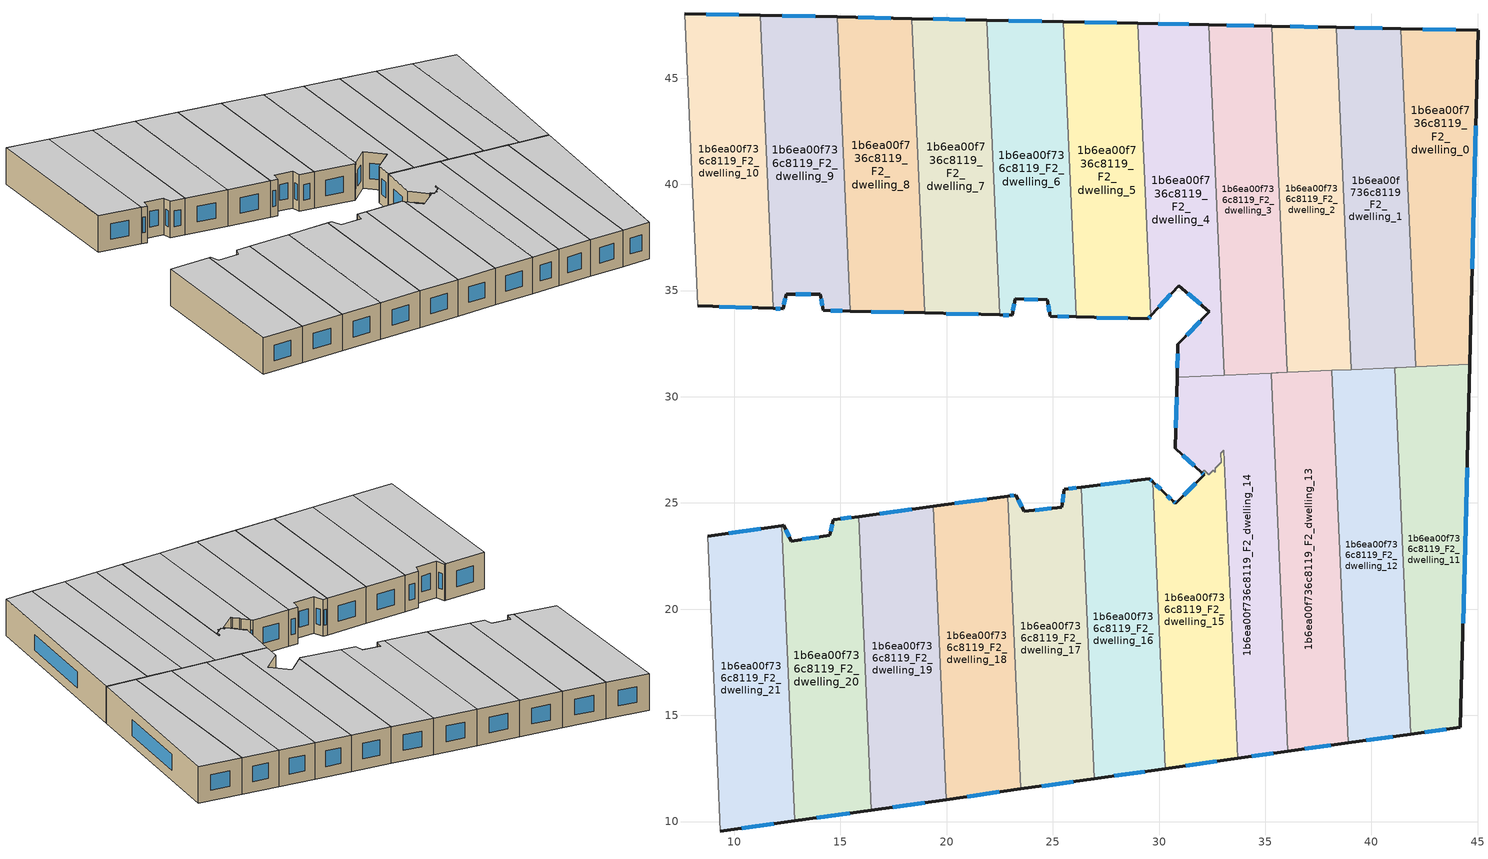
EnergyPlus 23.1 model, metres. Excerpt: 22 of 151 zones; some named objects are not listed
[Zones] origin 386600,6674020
1b6ea00f736c8119_F2_dwelling_0
 floor to 1b6ea00f736c8119_F1_dwelling_0 (EU_floor_Construction): 45.02,47.24 44.62,31.52 42.08,31.41 41.38,47.32 z6
 wall outside (EU_wall_Construction): 44.62,31.52 45.02,47.24 41.38,47.32 z6:9
 wall to 1b6ea00f736c8119_F2_dwelling_1 (EU_wall_Construction): 41.38,47.32 42.08,31.41 z6:9
 wall to 1b6ea00f736c8119_F2_dwelling_11 (EU_wall_Construction): 42.08,31.41 44.62,31.52 z6:9
 window (EU_Window_Construction): 43.98,47.27 42.42,47.3 / 44.73,36.02 44.9,42.75 z6.86:8.14
 ceiling to 1b6ea00f736c8119_F3_dwelling_0 (EU_floor_Construction): 44.62,31.52 45.02,47.24 41.38,47.32 42.08,31.41 z9
1b6ea00f736c8119_F2_dwelling_1
 floor to 1b6ea00f736c8119_F1_dwelling_1 (EU_floor_Construction): 41.38,47.32 42.08,31.41 39.04,31.28 38.33,47.38 z6
 wall outside (EU_wall_Construction): 41.38,47.32 38.33,47.38 z6:9
 wall to 1b6ea00f736c8119_F2_dwelling_2 (EU_wall_Construction): 38.33,47.38 39.04,31.28 z6:9
 wall to 1b6ea00f736c8119_F2_dwelling_12 (EU_wall_Construction): 39.04,31.28 41.09,31.37 z6:9
 wall to 1b6ea00f736c8119_F2_dwelling_11 (EU_wall_Construction): 41.09,31.37 41.19,31.37 42.08,31.41 z6:9
 window (EU_Window_Construction): 40.51,47.34 39.2,47.37 z6.86:8.14
 ceiling to 1b6ea00f736c8119_F3_dwelling_1 (EU_floor_Construction): 42.08,31.41 41.38,47.32 38.33,47.38 39.04,31.28 z9
1b6ea00f736c8119_F2_dwelling_10
 floor to 1b6ea00f736c8119_F1_dwelling_10 (EU_floor_Construction): 11.22,47.96 11.83,34.16 8.3,34.28 7.66,48.03 z6
 wall outside (EU_wall_Construction): 8.3,34.28 11.83,34.16 / 11.22,47.96 7.66,48.03 z6:9
 wall to 1b6ea00f736c8119_F2_dwelling_9 (EU_wall_Construction): 11.83,34.16 11.22,47.96 z6:9
 wall adiabatic (EU_wall_Construction): 7.66,48.03 8.3,34.28 z6:9
 window (EU_Window_Construction): 9.31,34.24 10.82,34.19 / 10.2,47.98 8.68,48.01 z6.86:8.14
 ceiling to 1b6ea00f736c8119_F3_dwelling_10 (EU_floor_Construction): 11.83,34.16 11.22,47.96 7.66,48.03 8.3,34.28 z9
1b6ea00f736c8119_F2_dwelling_11
 floor to 1b6ea00f736c8119_F1_dwelling_11 (EU_floor_Construction): 44.62,31.52 44.19,14.45 41.84,14.12 41.09,31.37 41.19,31.37 z6
 wall outside (EU_wall_Construction): 41.84,14.12 44.19,14.45 44.62,31.52 z6:9
 wall to 1b6ea00f736c8119_F2_dwelling_12 (EU_wall_Construction): 41.09,31.37 41.84,14.12 z6:9
 window (EU_Window_Construction): 44.31,19.33 44.5,26.65 / 42.52,14.21 43.52,14.36 z6.86:8.14
 ceiling to 1b6ea00f736c8119_F3_dwelling_11 (EU_floor_Construction): 44.19,14.45 44.62,31.52 41.19,31.37 41.09,31.37 41.84,14.12 z9
1b6ea00f736c8119_F2_dwelling_12
 floor to 1b6ea00f736c8119_F1_dwelling_12 (EU_floor_Construction): 41.09,31.37 41.84,14.12 38.9,13.71 38.13,31.24 z6
 wall outside (EU_wall_Construction): 38.9,13.71 41.84,14.12 z6:9
 wall to 1b6ea00f736c8119_F2_dwelling_13 (EU_wall_Construction): 38.13,31.24 38.9,13.71 z6:9
 wall to 1b6ea00f736c8119_F2_dwelling_2 (EU_wall_Construction): 39.04,31.28 38.13,31.24 z6:9
 window (EU_Window_Construction): 39.74,13.82 41,14 z6.86:8.14
 ceiling to 1b6ea00f736c8119_F3_dwelling_12 (EU_floor_Construction): 41.84,14.12 41.09,31.37 38.13,31.24 38.9,13.71 z9
1b6ea00f736c8119_F2_dwelling_13
 floor to 1b6ea00f736c8119_F1_dwelling_13 (EU_floor_Construction): 38.13,31.24 38.9,13.71 36.06,13.3 35.27,31.11 35.32,31.12 35.52,31.12 35.62,31.13 z6
 wall outside (EU_wall_Construction): 36.06,13.3 38.9,13.71 z6:9
 wall to 1b6ea00f736c8119_F2_dwelling_14 (EU_wall_Construction): 35.27,31.11 36.06,13.3 z6:9
 wall to 1b6ea00f736c8119_F2_dwelling_3 (EU_wall_Construction): 36.04,31.15 35.62,31.13 35.52,31.12 35.32,31.12 35.27,31.11 z6:9
 wall to 1b6ea00f736c8119_F2_dwelling_2 (EU_wall_Construction): 38.13,31.24 36.04,31.15 z6:9
 window (EU_Window_Construction): 36.87,13.42 38.09,13.59 z6.86:8.14
 ceiling to 1b6ea00f736c8119_F3_dwelling_13 (EU_floor_Construction): 38.9,13.71 38.13,31.24 35.62,31.13 35.52,31.12 35.32,31.12 35.27,31.11 36.06,13.3 z9
1b6ea00f736c8119_F2_dwelling_14
 floor to 1b6ea00f736c8119_F1_dwelling_14 (EU_floor_Construction): 35.27,31.11 36.06,13.3 33.7,12.97 33.06,27.47 32.91,27.33 32.93,26.92 32.65,26.63 32.65,26.44 32.55,26.54 32.34,26.33 32.12,26.53 32.01,26.42 30.76,27.58 30.85,30.92 z6
 wall outside (EU_wall_Construction): 30.85,30.92 30.76,27.58 32.01,26.42 / 33.7,12.97 36.06,13.3 z6:9
 wall to 1b6ea00f736c8119_F2_dwelling_15 (EU_wall_Construction): 32.01,26.42 32.12,26.53 32.34,26.33 32.55,26.54 32.65,26.44 32.65,26.63 32.93,26.92 32.91,27.33 33.06,27.47 33.7,12.97 z6:9
 wall to 1b6ea00f736c8119_F2_dwelling_4 (EU_wall_Construction): 33.07,31.02 30.85,30.92 z6:9
 wall to 1b6ea00f736c8119_F2_dwelling_3 (EU_wall_Construction): 35.27,31.11 33.07,31.02 z6:9
 window (EU_Window_Construction): 31.12,27.25 31.65,26.75 / 30.83,29.97 30.79,28.54 / 34.37,13.07 35.38,13.21 z6.86:8.14
 ceiling to 1b6ea00f736c8119_F3_dwelling_14 (EU_floor_Construction): 36.06,13.3 35.27,31.11 30.85,30.92 30.76,27.58 32.01,26.42 32.12,26.53 32.34,26.33 32.55,26.54 32.65,26.44 32.65,26.63 32.93,26.92 32.91,27.33 33.06,27.47 33.7,12.97 z9
1b6ea00f736c8119_F2_dwelling_15
 floor to 1b6ea00f736c8119_F1_dwelling_15 (EU_floor_Construction): 33.06,27.47 33.7,12.97 30.29,12.49 29.7,25.99 30.24,25.49 30.28,25.45 30.67,25.08 30.78,24.98 32.12,26.32 32.01,26.42 32.12,26.53 32.34,26.33 32.55,26.54 32.65,26.44 32.65,26.63 32.93,26.92 32.91,27.33 z6
 wall outside (EU_wall_Construction): 32.01,26.42 32.12,26.32 30.78,24.98 30.67,25.08 30.28,25.45 30.24,25.49 29.7,25.99 / 30.29,12.49 33.7,12.97 z6:9
 wall to 1b6ea00f736c8119_F2_dwelling_16 (EU_wall_Construction): 29.7,25.99 30.29,12.49 z6:9
 window (EU_Window_Construction): 30.56,25.19 30.39,25.34 / 30.75,25.01 30.71,25.05 / 31.74,25.94 31.17,25.36 / 32.04,26.39 32.09,26.35 / 31.27,12.63 32.72,12.84 / 30.08,25.63 29.85,25.85 z6.86:8.14
 ceiling to 1b6ea00f736c8119_F3_dwelling_15 (EU_floor_Construction): 33.7,12.97 33.06,27.47 32.91,27.33 32.93,26.92 32.65,26.63 32.65,26.44 32.55,26.54 32.34,26.33 32.12,26.53 32.01,26.42 32.12,26.32 30.78,24.98 30.67,25.08 30.28,25.45 30.24,25.49 29.7,25.99 30.29,12.49 z9
1b6ea00f736c8119_F2_dwelling_16
 floor to 1b6ea00f736c8119_F1_dwelling_16 (EU_floor_Construction): 29.7,25.99 30.29,12.49 26.94,12.02 26.34,25.74 29.54,26.15 z6
 wall outside (EU_wall_Construction): 29.7,25.99 29.54,26.15 26.34,25.74 / 26.94,12.02 30.29,12.49 z6:9
 wall to 1b6ea00f736c8119_F2_dwelling_17 (EU_wall_Construction): 26.34,25.74 26.94,12.02 z6:9
 window (EU_Window_Construction): 29.65,26.04 29.58,26.1 / 27.9,12.16 29.34,12.36 / 28.62,26.03 27.25,25.86 z6.86:8.14
 ceiling to 1b6ea00f736c8119_F3_dwelling_16 (EU_floor_Construction): 30.29,12.49 29.7,25.99 29.54,26.15 26.34,25.74 26.94,12.02 z9
1b6ea00f736c8119_F2_dwelling_17
 floor to 1b6ea00f736c8119_F1_dwelling_17 (EU_floor_Construction): 26.34,25.74 26.94,12.02 23.49,11.54 22.89,25.32 23.26,25.37 23.66,24.6 25.43,24.8 25.53,25.64 z6
 wall outside (EU_wall_Construction): 26.34,25.74 25.53,25.64 25.43,24.8 23.66,24.6 23.26,25.37 22.89,25.32 / 23.49,11.54 26.94,12.02 z6:9
 wall to 1b6ea00f736c8119_F2_dwelling_18 (EU_wall_Construction): 22.89,25.32 23.49,11.54 z6:9
 window (EU_Window_Construction): 26.1,25.71 25.76,25.67 / 24.48,11.67 25.95,11.88 / 23.15,25.35 22.99,25.33 / 23.54,24.82 23.37,25.15 / 24.92,24.75 24.16,24.66 / 25.5,25.4 25.46,25.04 z6.86:8.14
 ceiling to 1b6ea00f736c8119_F3_dwelling_17 (EU_floor_Construction): 26.94,12.02 26.34,25.74 25.53,25.64 25.43,24.8 23.66,24.6 23.26,25.37 22.89,25.32 23.49,11.54 z9
1b6ea00f736c8119_F2_dwelling_18
 floor to 1b6ea00f736c8119_F1_dwelling_18 (EU_floor_Construction): 22.89,25.32 23.49,11.54 19.97,11.04 19.37,24.84 z6
 wall outside (EU_wall_Construction): 22.89,25.32 19.37,24.84 / 19.97,11.04 23.49,11.54 z6:9
 wall to 1b6ea00f736c8119_F2_dwelling_19 (EU_wall_Construction): 19.37,24.84 19.97,11.04 z6:9
 window (EU_Window_Construction): 21.88,25.18 20.37,24.98 / 20.98,11.18 22.49,11.39 z6.86:8.14
 ceiling to 1b6ea00f736c8119_F3_dwelling_18 (EU_floor_Construction): 23.49,11.54 22.89,25.32 19.37,24.84 19.97,11.04 z9
1b6ea00f736c8119_F2_dwelling_19
 floor to 1b6ea00f736c8119_F1_dwelling_19 (EU_floor_Construction): 19.37,24.84 19.97,11.04 16.46,10.54 15.86,24.36 z6
 wall outside (EU_wall_Construction): 19.37,24.84 15.86,24.36 / 16.46,10.54 19.97,11.04 z6:9
 wall to 1b6ea00f736c8119_F2_dwelling_20 (EU_wall_Construction): 15.86,24.36 16.46,10.54 z6:9
 window (EU_Window_Construction): 18.36,24.7 16.86,24.5 / 17.47,10.69 18.97,10.9 z6.86:8.14
 ceiling to 1b6ea00f736c8119_F3_dwelling_19 (EU_floor_Construction): 19.97,11.04 19.37,24.84 15.86,24.36 16.46,10.54 z9
1b6ea00f736c8119_F2_dwelling_2
 floor to 1b6ea00f736c8119_F1_dwelling_2 (EU_floor_Construction): 38.33,47.38 39.04,31.28 36.04,31.15 35.32,47.45 z6
 wall outside (EU_wall_Construction): 38.33,47.38 35.32,47.45 z6:9
 wall to 1b6ea00f736c8119_F2_dwelling_3 (EU_wall_Construction): 35.32,47.45 36.04,31.15 z6:9
 window (EU_Window_Construction): 37.47,47.4 36.18,47.43 z6.86:8.14
 ceiling to 1b6ea00f736c8119_F3_dwelling_2 (EU_floor_Construction): 39.04,31.28 38.33,47.38 35.32,47.45 36.04,31.15 z9
1b6ea00f736c8119_F2_dwelling_20
 floor to 1b6ea00f736c8119_F1_dwelling_20 (EU_floor_Construction): 15.86,24.36 16.46,10.54 12.85,10.04 12.24,23.93 12.33,23.94 12.68,23.21 14.5,23.47 14.67,24.2 z6
 wall outside (EU_wall_Construction): 15.86,24.36 14.67,24.2 14.5,23.47 12.68,23.21 12.33,23.94 12.24,23.93 / 12.85,10.04 16.46,10.54 z6:9
 wall to 1b6ea00f736c8119_F2_dwelling_21 (EU_wall_Construction): 12.24,23.93 12.85,10.04 z6:9
 window (EU_Window_Construction): 14.62,23.99 14.55,23.68 / 15.52,24.32 15.01,24.25 / 13.88,10.18 15.43,10.4 / 12.58,23.42 12.43,23.73 / 13.98,23.39 13.2,23.28 z6.86:8.14
 ceiling to 1b6ea00f736c8119_F3_dwelling_20 (EU_floor_Construction): 16.46,10.54 15.86,24.36 14.67,24.2 14.5,23.47 12.68,23.21 12.33,23.94 12.24,23.93 12.85,10.04 z9
1b6ea00f736c8119_F2_dwelling_21
 floor to 1b6ea00f736c8119_F1_dwelling_21 (EU_floor_Construction): 12.24,23.93 12.85,10.04 9.35,9.54 8.75,23.43 z6
 wall outside (EU_wall_Construction): 9.35,9.54 12.85,10.04 / 12.24,23.93 8.75,23.43 z6:9
 wall adiabatic (EU_wall_Construction): 8.75,23.43 9.35,9.54 z6:9
 window (EU_Window_Construction): 10.35,9.68 11.85,9.9 / 11.24,23.79 9.75,23.58 z6.86:8.14
 ceiling to 1b6ea00f736c8119_F3_dwelling_21 (EU_floor_Construction): 12.85,10.04 12.24,23.93 8.75,23.43 9.35,9.54 z9
1b6ea00f736c8119_F2_dwelling_3
 floor to 1b6ea00f736c8119_F1_dwelling_3 (EU_floor_Construction): 35.32,47.45 36.04,31.15 33.07,31.01 32.34,47.51 z6
 wall outside (EU_wall_Construction): 35.32,47.45 32.34,47.51 z6:9
 wall to 1b6ea00f736c8119_F2_dwelling_4 (EU_wall_Construction): 32.34,47.51 33.07,31.01 z6:9
 window (EU_Window_Construction): 34.47,47.47 33.19,47.49 z6.86:8.14
 ceiling to 1b6ea00f736c8119_F3_dwelling_3 (EU_floor_Construction): 36.04,31.15 35.32,47.45 32.34,47.51 33.07,31.01 z9
1b6ea00f736c8119_F2_dwelling_4
 floor to 1b6ea00f736c8119_F1_dwelling_4 (EU_floor_Construction): 32.34,47.51 33.07,31.01 30.85,30.92 30.89,32.46 32.38,34 30.93,35.23 29.62,33.81 29.01,47.58 z6
 wall outside (EU_wall_Construction): 32.34,47.51 29.01,47.58 / 29.62,33.81 30.93,35.23 32.38,34 30.89,32.46 30.85,30.92 z6:9
 wall to 1b6ea00f736c8119_F2_dwelling_5 (EU_wall_Construction): 29.01,47.58 29.62,33.81 z6:9
 window (EU_Window_Construction): 31.39,47.53 29.96,47.56 / 30.88,32.02 30.86,31.36 / 31.95,33.56 31.32,32.9 / 31.34,34.88 31.96,34.35 / 29.99,34.21 30.55,34.82 z6.86:8.14
 ceiling to 1b6ea00f736c8119_F3_dwelling_4 (EU_floor_Construction): 33.07,31.01 32.34,47.51 29.01,47.58 29.62,33.81 30.93,35.23 32.38,34 30.89,32.46 30.85,30.92 z9
1b6ea00f736c8119_F2_dwelling_5
 floor to 1b6ea00f736c8119_F1_dwelling_5 (EU_floor_Construction): 29.01,47.58 29.62,33.81 29.48,33.66 26.11,33.76 25.5,47.66 z6
 wall outside (EU_wall_Construction): 29.01,47.58 25.5,47.66 / 26.11,33.76 29.48,33.66 29.62,33.81 z6:9
 wall to 1b6ea00f736c8119_F2_dwelling_6 (EU_wall_Construction): 25.5,47.66 26.11,33.76 z6:9
 window (EU_Window_Construction): 28.01,47.6 26.5,47.63 / 29.52,33.7 29.58,33.77 / 27.07,33.73 28.52,33.69 z6.86:8.14
 ceiling to 1b6ea00f736c8119_F3_dwelling_5 (EU_floor_Construction): 29.48,33.66 29.62,33.81 29.01,47.58 25.5,47.66 26.11,33.76 z9
1b6ea00f736c8119_F2_dwelling_6
 floor to 1b6ea00f736c8119_F1_dwelling_6 (EU_floor_Construction): 25.5,47.66 26.11,33.76 24.89,33.79 24.73,34.56 23.22,34.61 23.08,33.84 22.5,33.85 21.89,47.73 z6
 wall outside (EU_wall_Construction): 22.5,33.85 23.08,33.84 23.22,34.61 24.73,34.56 24.89,33.79 26.11,33.76 / 25.5,47.66 21.89,47.73 z6:9
 wall to 1b6ea00f736c8119_F2_dwelling_7 (EU_wall_Construction): 21.89,47.73 22.5,33.85 z6:9
 window (EU_Window_Construction): 23.12,34.06 23.18,34.39 / 22.67,33.85 22.92,33.84 / 24.47,47.68 22.92,47.71 / 25.23,33.78 25.76,33.77 / 24.78,34.34 24.84,34.01 / 23.65,34.59 24.3,34.57 z6.86:8.14
 ceiling to 1b6ea00f736c8119_F3_dwelling_6 (EU_floor_Construction): 26.11,33.76 25.5,47.66 21.89,47.73 22.5,33.85 23.08,33.84 23.22,34.61 24.73,34.56 24.89,33.79 z9
1b6ea00f736c8119_F2_dwelling_7
 floor to 1b6ea00f736c8119_F1_dwelling_7 (EU_floor_Construction): 21.89,47.73 22.5,33.85 18.98,33.94 18.37,47.81 z6
 wall outside (EU_wall_Construction): 18.98,33.94 22.5,33.85 / 21.89,47.73 18.37,47.81 z6:9
 wall to 1b6ea00f736c8119_F2_dwelling_8 (EU_wall_Construction): 18.37,47.81 18.98,33.94 z6:9
 window (EU_Window_Construction): 19.99,33.92 21.49,33.88 / 20.88,47.75 19.38,47.78 z6.86:8.14
 ceiling to 1b6ea00f736c8119_F3_dwelling_7 (EU_floor_Construction): 22.5,33.85 21.89,47.73 18.37,47.81 18.98,33.94 z9
1b6ea00f736c8119_F2_dwelling_8
 floor to 1b6ea00f736c8119_F1_dwelling_8 (EU_floor_Construction): 18.37,47.81 18.98,33.94 15.45,34.03 14.84,47.88 z6
 wall outside (EU_wall_Construction): 15.45,34.03 18.98,33.94 / 18.37,47.81 14.84,47.88 z6:9
 wall to 1b6ea00f736c8119_F2_dwelling_9 (EU_wall_Construction): 14.84,47.88 15.45,34.03 z6:9
 window (EU_Window_Construction): 16.46,34.01 17.97,33.97 / 17.36,47.83 15.85,47.86 z6.86:8.14
 ceiling to 1b6ea00f736c8119_F3_dwelling_8 (EU_floor_Construction): 18.98,33.94 18.37,47.81 14.84,47.88 15.45,34.03 z9
1b6ea00f736c8119_F2_dwelling_9
 floor to 1b6ea00f736c8119_F1_dwelling_9 (EU_floor_Construction): 14.84,47.88 15.45,34.03 14.2,34.07 14.05,34.82 12.44,34.82 12.3,34.14 11.83,34.16 11.22,47.96 z6
 wall outside (EU_wall_Construction): 11.83,34.16 12.3,34.14 12.44,34.82 14.05,34.82 14.2,34.07 15.45,34.03 / 14.84,47.88 11.22,47.96 z6:9
 window (EU_Window_Construction): 12.34,34.33 12.4,34.63 / 11.96,34.15 12.17,34.14 / 13.81,47.9 12.26,47.94 / 14.55,34.06 15.09,34.04 / 14.09,34.61 14.15,34.28 / 12.9,34.82 13.59,34.82 z6.86:8.14
 ceiling to 1b6ea00f736c8119_F3_dwelling_9 (EU_floor_Construction): 15.45,34.03 14.84,47.88 11.22,47.96 11.83,34.16 12.3,34.14 12.44,34.82 14.05,34.82 14.2,34.07 z9
[Building]
EU S2 Campaign: North Axis=0; Terrain=City; Solar Distribution=FullExterior
[Site:Location]
Helsinki-Vantaa.AP: Latitude=60.317; Longitude=24.963; Time Zone=2; Elevation=54.6
[SizingPeriod:WeatherFileDays]
AnnualSizingPeriod: Begin Month=1; Begin Day of Month=1; End Month=12; End Day of Month=31; Day of Week for Start Day=Monday; Use Weather File Daylight Saving Period=No; Use Weather File Rain and Snow Indicators=No
[MATERIAL]
EU_InternalMass_Material: Roughness=MediumRough; Thickness=0.1; Conductivity=1; Density=1800; Specific Heat=900; Thermal Absorptance=0.9; Solar Absorptance=0.7; Visible Absorptance=0.7
[MATERIAL:NOMASS] Roughness=MediumRough; Thermal Absorptance=0.9; Solar Absorptance=0.7; Visible Absorptance=0.7
Name | Thermal Resistance
EU_wall_NoMass | 1.10183
EU_floor_NoMass | 1.70606
[WINDOWMATERIAL:SIMPLEGLAZINGSYSTEM]
EU_Window_SimpleGlazing: UFactor=3.11035; Solar Heat Gain Coefficient=0.8; Visible Transmittance=0.8
[CONSTRUCTION]
EU_wall_Construction: EU_wall_NoMass
EU_floor_Construction: EU_floor_NoMass
EU_Window_Construction: EU_Window_SimpleGlazing
EU_InternalMass_Construction: EU_InternalMass_Material
[ZONE] Type=1; Multiplier=1; Ceiling Height=autocalculate; Floor Area=autocalculate; Part of Total Floor Area=Yes
Name | Volume
1b6ea00f736c8119_F2_dwelling_0; 1b6ea00f736c8119_F2_dwelling_7 | 146.395
1b6ea00f736c8119_F2_dwelling_1 | 146.356
1b6ea00f736c8119_F2_dwelling_10; 1b6ea00f736c8119_F2_dwelling_6 | 146.382
1b6ea00f736c8119_F2_dwelling_11 | 151.53
1b6ea00f736c8119_F2_dwelling_12 | 154.4
1b6ea00f736c8119_F2_dwelling_13 | 151.904
1b6ea00f736c8119_F2_dwelling_14 | 154.805
1b6ea00f736c8119_F2_dwelling_15 | 135.166
1b6ea00f736c8119_F2_dwelling_16 | 138.731
1b6ea00f736c8119_F2_dwelling_17 | 138.119
1b6ea00f736c8119_F2_dwelling_18 | 146.41
1b6ea00f736c8119_F2_dwelling_19 | 146.371
1b6ea00f736c8119_F2_dwelling_2 | 146.405
1b6ea00f736c8119_F2_dwelling_20; 1b6ea00f736c8119_F2_dwelling_8; 1b6ea00f736c8119_F2_dwelling_9 | 146.38
1b6ea00f736c8119_F2_dwelling_21 | 146.381
1b6ea00f736c8119_F2_dwelling_3 | 146.391
1b6ea00f736c8119_F2_dwelling_4 | 146.359
1b6ea00f736c8119_F2_dwelling_5 | 146.372
[INTERNALMASS] Construction=EU_InternalMass_Construction
Name | Zone or ZoneList | Surface Area
1b6ea00f736c8119_F2_dwelling_0_EU_InternalMass | 1b6ea00f736c8119_F2_dwelling_0 | 48.7983
1b6ea00f736c8119_F2_dwelling_1_EU_InternalMass | 1b6ea00f736c8119_F2_dwelling_1 | 48.785
1b6ea00f736c8119_F2_dwelling_2_EU_InternalMass | 1b6ea00f736c8119_F2_dwelling_2 | 48.8013
1b6ea00f736c8119_F2_dwelling_3_EU_InternalMass | 1b6ea00f736c8119_F2_dwelling_3 | 48.797
1b6ea00f736c8119_F2_dwelling_4_EU_InternalMass | 1b6ea00f736c8119_F2_dwelling_4 | 48.7865
1b6ea00f736c8119_F2_dwelling_5_EU_InternalMass | 1b6ea00f736c8119_F2_dwelling_5 | 48.7904
1b6ea00f736c8119_F2_dwelling_6_EU_InternalMass | 1b6ea00f736c8119_F2_dwelling_6 | 48.7943
1b6ea00f736c8119_F2_dwelling_7_EU_InternalMass | 1b6ea00f736c8119_F2_dwelling_7 | 48.7981
1b6ea00f736c8119_F2_dwelling_8_EU_InternalMass | 1b6ea00f736c8119_F2_dwelling_8 | 48.7938
1b6ea00f736c8119_F2_dwelling_9_EU_InternalMass | 1b6ea00f736c8119_F2_dwelling_9 | 48.7935
1b6ea00f736c8119_F2_dwelling_10_EU_InternalMass | 1b6ea00f736c8119_F2_dwelling_10 | 48.7938
1b6ea00f736c8119_F2_dwelling_11_EU_InternalMass | 1b6ea00f736c8119_F2_dwelling_11 | 50.5133
1b6ea00f736c8119_F2_dwelling_12_EU_InternalMass | 1b6ea00f736c8119_F2_dwelling_12 | 51.4582
1b6ea00f736c8119_F2_dwelling_13_EU_InternalMass | 1b6ea00f736c8119_F2_dwelling_13 | 50.6343
1b6ea00f736c8119_F2_dwelling_14_EU_InternalMass | 1b6ea00f736c8119_F2_dwelling_14 | 51.6058
1b6ea00f736c8119_F2_dwelling_15_EU_InternalMass | 1b6ea00f736c8119_F2_dwelling_15 | 45.0593
1b6ea00f736c8119_F2_dwelling_16_EU_InternalMass | 1b6ea00f736c8119_F2_dwelling_16 | 46.2432
1b6ea00f736c8119_F2_dwelling_17_EU_InternalMass | 1b6ea00f736c8119_F2_dwelling_17 | 46.0396
1b6ea00f736c8119_F2_dwelling_18_EU_InternalMass | 1b6ea00f736c8119_F2_dwelling_18 | 48.8031
1b6ea00f736c8119_F2_dwelling_19_EU_InternalMass | 1b6ea00f736c8119_F2_dwelling_19 | 48.7902
1b6ea00f736c8119_F2_dwelling_20_EU_InternalMass | 1b6ea00f736c8119_F2_dwelling_20 | 48.7934
1b6ea00f736c8119_F2_dwelling_21_EU_InternalMass | 1b6ea00f736c8119_F2_dwelling_21 | 48.7938
[OTHEREQUIPMENT] Fuel Type=Electricity; Design Level Calculation Method=Watts/Area; Power per Zone Floor Area=1; Fraction Latent=0; Fraction Radiant=0; Fraction Lost=0; Carbon Dioxide Generation Rate=0; EndUse Subcategory=EU_Step8_InternalGains
Name | Zone or ZoneList or Space or SpaceList | Schedule
EU_Step8_InternalGain_1b6ea00f736c8119_F2_dwelling_0_f000 | 1b6ea00f736c8119_F2_dwelling_0 | EU_Step8_GainSchedule_1b6ea00f736c8119_F2_dwelling_0_f000
EU_Step8_InternalGain_1b6ea00f736c8119_F2_dwelling_1_f000 | 1b6ea00f736c8119_F2_dwelling_1 | EU_Step8_GainSchedule_1b6ea00f736c8119_F2_dwelling_1_f000
EU_Step8_InternalGain_1b6ea00f736c8119_F2_dwelling_2_f000 | 1b6ea00f736c8119_F2_dwelling_2 | EU_Step8_GainSchedule_1b6ea00f736c8119_F2_dwelling_2_f000
EU_Step8_InternalGain_1b6ea00f736c8119_F2_dwelling_3_f000 | 1b6ea00f736c8119_F2_dwelling_3 | EU_Step8_GainSchedule_1b6ea00f736c8119_F2_dwelling_3_f000
EU_Step8_InternalGain_1b6ea00f736c8119_F2_dwelling_4_f000 | 1b6ea00f736c8119_F2_dwelling_4 | EU_Step8_GainSchedule_1b6ea00f736c8119_F2_dwelling_4_f000
EU_Step8_InternalGain_1b6ea00f736c8119_F2_dwelling_5_f000 | 1b6ea00f736c8119_F2_dwelling_5 | EU_Step8_GainSchedule_1b6ea00f736c8119_F2_dwelling_5_f000
EU_Step8_InternalGain_1b6ea00f736c8119_F2_dwelling_6_f000 | 1b6ea00f736c8119_F2_dwelling_6 | EU_Step8_GainSchedule_1b6ea00f736c8119_F2_dwelling_6_f000
EU_Step8_InternalGain_1b6ea00f736c8119_F2_dwelling_7_f000 | 1b6ea00f736c8119_F2_dwelling_7 | EU_Step8_GainSchedule_1b6ea00f736c8119_F2_dwelling_7_f000
EU_Step8_InternalGain_1b6ea00f736c8119_F2_dwelling_8_f000 | 1b6ea00f736c8119_F2_dwelling_8 | EU_Step8_GainSchedule_1b6ea00f736c8119_F2_dwelling_8_f000
EU_Step8_InternalGain_1b6ea00f736c8119_F2_dwelling_9_f000 | 1b6ea00f736c8119_F2_dwelling_9 | EU_Step8_GainSchedule_1b6ea00f736c8119_F2_dwelling_9_f000
EU_Step8_InternalGain_1b6ea00f736c8119_F2_dwelling_10_f000 | 1b6ea00f736c8119_F2_dwelling_10 | EU_Step8_GainSchedule_1b6ea00f736c8119_F2_dwelling_10_f000
EU_Step8_InternalGain_1b6ea00f736c8119_F2_dwelling_11_f000 | 1b6ea00f736c8119_F2_dwelling_11 | EU_Step8_GainSchedule_1b6ea00f736c8119_F2_dwelling_11_f000
EU_Step8_InternalGain_1b6ea00f736c8119_F2_dwelling_12_f000 | 1b6ea00f736c8119_F2_dwelling_12 | EU_Step8_GainSchedule_1b6ea00f736c8119_F2_dwelling_12_f000
EU_Step8_InternalGain_1b6ea00f736c8119_F2_dwelling_13_f000 | 1b6ea00f736c8119_F2_dwelling_13 | EU_Step8_GainSchedule_1b6ea00f736c8119_F2_dwelling_13_f000
EU_Step8_InternalGain_1b6ea00f736c8119_F2_dwelling_14_f000 | 1b6ea00f736c8119_F2_dwelling_14 | EU_Step8_GainSchedule_1b6ea00f736c8119_F2_dwelling_14_f000
EU_Step8_InternalGain_1b6ea00f736c8119_F2_dwelling_15_f000 | 1b6ea00f736c8119_F2_dwelling_15 | EU_Step8_GainSchedule_1b6ea00f736c8119_F2_dwelling_15_f000
EU_Step8_InternalGain_1b6ea00f736c8119_F2_dwelling_16_f000 | 1b6ea00f736c8119_F2_dwelling_16 | EU_Step8_GainSchedule_1b6ea00f736c8119_F2_dwelling_16_f000
EU_Step8_InternalGain_1b6ea00f736c8119_F2_dwelling_17_f000 | 1b6ea00f736c8119_F2_dwelling_17 | EU_Step8_GainSchedule_1b6ea00f736c8119_F2_dwelling_17_f000
EU_Step8_InternalGain_1b6ea00f736c8119_F2_dwelling_18_f000 | 1b6ea00f736c8119_F2_dwelling_18 | EU_Step8_GainSchedule_1b6ea00f736c8119_F2_dwelling_18_f000
EU_Step8_InternalGain_1b6ea00f736c8119_F2_dwelling_19_f000 | 1b6ea00f736c8119_F2_dwelling_19 | EU_Step8_GainSchedule_1b6ea00f736c8119_F2_dwelling_19_f000
EU_Step8_InternalGain_1b6ea00f736c8119_F2_dwelling_20_f000 | 1b6ea00f736c8119_F2_dwelling_20 | EU_Step8_GainSchedule_1b6ea00f736c8119_F2_dwelling_20_f000
EU_Step8_InternalGain_1b6ea00f736c8119_F2_dwelling_21_f000 | 1b6ea00f736c8119_F2_dwelling_21 | EU_Step8_GainSchedule_1b6ea00f736c8119_F2_dwelling_21_f000
[ZONEVENTILATION:DESIGNFLOWRATE] Schedule=EU_AlwaysOn; Design Flow Rate Calculation Method=AirChanges/Hour; Air Changes per Hour=0.756316; Ventilation Type=Natural; Fan Pressure Rise=0; Fan Total Efficiency=1; Constant Term Coefficient=1; Temperature Term Coefficient=0; Velocity Term Coefficient=0; Velocity Squared Term Coefficient=0; Minimum Indoor Temperature=-100; Maximum Indoor Temperature=100; Delta Temperature=-100; Minimum Outdoor Temperature=-100; Maximum Outdoor Temperature=100; Maximum Wind Speed=40
Name | Zone or ZoneList or Space or SpaceList
EU_ConstantAir_1b6ea00f736c8119_F2_dwelling_0 | 1b6ea00f736c8119_F2_dwelling_0
EU_ConstantAir_1b6ea00f736c8119_F2_dwelling_1 | 1b6ea00f736c8119_F2_dwelling_1
EU_ConstantAir_1b6ea00f736c8119_F2_dwelling_2 | 1b6ea00f736c8119_F2_dwelling_2
EU_ConstantAir_1b6ea00f736c8119_F2_dwelling_3 | 1b6ea00f736c8119_F2_dwelling_3
EU_ConstantAir_1b6ea00f736c8119_F2_dwelling_4 | 1b6ea00f736c8119_F2_dwelling_4
EU_ConstantAir_1b6ea00f736c8119_F2_dwelling_5 | 1b6ea00f736c8119_F2_dwelling_5
EU_ConstantAir_1b6ea00f736c8119_F2_dwelling_6 | 1b6ea00f736c8119_F2_dwelling_6
EU_ConstantAir_1b6ea00f736c8119_F2_dwelling_7 | 1b6ea00f736c8119_F2_dwelling_7
EU_ConstantAir_1b6ea00f736c8119_F2_dwelling_8 | 1b6ea00f736c8119_F2_dwelling_8
EU_ConstantAir_1b6ea00f736c8119_F2_dwelling_9 | 1b6ea00f736c8119_F2_dwelling_9
EU_ConstantAir_1b6ea00f736c8119_F2_dwelling_10 | 1b6ea00f736c8119_F2_dwelling_10
EU_ConstantAir_1b6ea00f736c8119_F2_dwelling_11 | 1b6ea00f736c8119_F2_dwelling_11
EU_ConstantAir_1b6ea00f736c8119_F2_dwelling_12 | 1b6ea00f736c8119_F2_dwelling_12
EU_ConstantAir_1b6ea00f736c8119_F2_dwelling_13 | 1b6ea00f736c8119_F2_dwelling_13
EU_ConstantAir_1b6ea00f736c8119_F2_dwelling_14 | 1b6ea00f736c8119_F2_dwelling_14
EU_ConstantAir_1b6ea00f736c8119_F2_dwelling_15 | 1b6ea00f736c8119_F2_dwelling_15
EU_ConstantAir_1b6ea00f736c8119_F2_dwelling_16 | 1b6ea00f736c8119_F2_dwelling_16
EU_ConstantAir_1b6ea00f736c8119_F2_dwelling_17 | 1b6ea00f736c8119_F2_dwelling_17
EU_ConstantAir_1b6ea00f736c8119_F2_dwelling_18 | 1b6ea00f736c8119_F2_dwelling_18
EU_ConstantAir_1b6ea00f736c8119_F2_dwelling_19 | 1b6ea00f736c8119_F2_dwelling_19
EU_ConstantAir_1b6ea00f736c8119_F2_dwelling_20 | 1b6ea00f736c8119_F2_dwelling_20
EU_ConstantAir_1b6ea00f736c8119_F2_dwelling_21 | 1b6ea00f736c8119_F2_dwelling_21
[HVACTEMPLATE:ZONE:IDEALLOADSAIRSYSTEM] System Availability Schedule=EU_AlwaysOn; Maximum Heating Supply Air Temperature=50; Minimum Cooling Supply Air Temperature=13; Maximum Heating Supply Air Humidity Ratio=0.0156; Minimum Cooling Supply Air Humidity Ratio=0.0077; Heating Limit=NoLimit; Cooling Limit=NoLimit; Heating Availability Schedule=EU_AlwaysOn; Cooling Availability Schedule=EU_CoolingOff; Dehumidification Control Type=ConstantSensibleHeatRatio; Cooling Sensible Heat Ratio=0.7; Dehumidification Setpoint=60; Humidification Control Type=None; Humidification Setpoint=30; Outdoor Air Method=None; Outdoor Air Flow Rate per Person=0.00944; Outdoor Air Flow Rate per Zone Floor Area=0; Outdoor Air Flow Rate per Zone=0; Demand Controlled Ventilation Type=None; Outdoor Air Economizer Type=NoEconomizer; Heat Recovery Type=None; Sensible Heat Recovery Effectiveness=0.7; Latent Heat Recovery Effectiveness=0.65
Name | Template Thermostat
1b6ea00f736c8119_F2_dwelling_0 | EU_HeatOnly_1b6ea00f736c8119_F2_dwelling_0
1b6ea00f736c8119_F2_dwelling_1 | EU_HeatOnly_1b6ea00f736c8119_F2_dwelling_1
1b6ea00f736c8119_F2_dwelling_2 | EU_HeatOnly_1b6ea00f736c8119_F2_dwelling_2
1b6ea00f736c8119_F2_dwelling_3 | EU_HeatOnly_1b6ea00f736c8119_F2_dwelling_3
1b6ea00f736c8119_F2_dwelling_4 | EU_HeatOnly_1b6ea00f736c8119_F2_dwelling_4
1b6ea00f736c8119_F2_dwelling_5 | EU_HeatOnly_1b6ea00f736c8119_F2_dwelling_5
1b6ea00f736c8119_F2_dwelling_6 | EU_HeatOnly_1b6ea00f736c8119_F2_dwelling_6
1b6ea00f736c8119_F2_dwelling_7 | EU_HeatOnly_1b6ea00f736c8119_F2_dwelling_7
1b6ea00f736c8119_F2_dwelling_8 | EU_HeatOnly_1b6ea00f736c8119_F2_dwelling_8
1b6ea00f736c8119_F2_dwelling_9 | EU_HeatOnly_1b6ea00f736c8119_F2_dwelling_9
1b6ea00f736c8119_F2_dwelling_10 | EU_HeatOnly_1b6ea00f736c8119_F2_dwelling_10
1b6ea00f736c8119_F2_dwelling_11 | EU_HeatOnly_1b6ea00f736c8119_F2_dwelling_11
1b6ea00f736c8119_F2_dwelling_12 | EU_HeatOnly_1b6ea00f736c8119_F2_dwelling_12
1b6ea00f736c8119_F2_dwelling_13 | EU_HeatOnly_1b6ea00f736c8119_F2_dwelling_13
1b6ea00f736c8119_F2_dwelling_14 | EU_HeatOnly_1b6ea00f736c8119_F2_dwelling_14
1b6ea00f736c8119_F2_dwelling_15 | EU_HeatOnly_1b6ea00f736c8119_F2_dwelling_15
1b6ea00f736c8119_F2_dwelling_16 | EU_HeatOnly_1b6ea00f736c8119_F2_dwelling_16
1b6ea00f736c8119_F2_dwelling_17 | EU_HeatOnly_1b6ea00f736c8119_F2_dwelling_17
1b6ea00f736c8119_F2_dwelling_18 | EU_HeatOnly_1b6ea00f736c8119_F2_dwelling_18
1b6ea00f736c8119_F2_dwelling_19 | EU_HeatOnly_1b6ea00f736c8119_F2_dwelling_19
1b6ea00f736c8119_F2_dwelling_20 | EU_HeatOnly_1b6ea00f736c8119_F2_dwelling_20
1b6ea00f736c8119_F2_dwelling_21 | EU_HeatOnly_1b6ea00f736c8119_F2_dwelling_21
[SIZING:ZONE] Zone Cooling Design Supply Air Temperature Input Method=SupplyAirTemperature; Zone Cooling Design Supply Air Temperature=13; Zone Heating Design Supply Air Temperature Input Method=SupplyAirTemperature; Zone Heating Design Supply Air Temperature=50; Zone Cooling Design Supply Air Humidity Ratio=0.008; Zone Heating Design Supply Air Humidity Ratio=0.008; Cooling Design Air Flow Method=DesignDay; Cooling Design Air Flow Rate=0; Cooling Minimum Air Flow per Zone Floor Area=0.000762; Cooling Minimum Air Flow=0; Cooling Minimum Air Flow Fraction=0.2; Heating Design Air Flow Method=DesignDay; Heating Design Air Flow Rate=0; Heating Maximum Air Flow per Zone Floor Area=0.002032; Heating Maximum Air Flow=0.141576; Heating Maximum Air Flow Fraction=0.3; Account for Dedicated Outdoor Air System=No; Dedicated Outdoor Air System Control Strategy=NeutralSupplyAir; Dedicated Outdoor Air Low Setpoint Temperature for Design=autosize; Dedicated Outdoor Air High Setpoint Temperature for Design=autosize; Zone Load Sizing Method=Sensible Load Only No Latent Load; Zone Latent Cooling Design Supply Air Humidity Ratio Input Method=HumidityRatioDifference; Zone Cooling Design Supply Air Humidity Ratio Difference=0.005; Zone Latent Heating Design Supply Air Humidity Ratio Input Method=HumidityRatioDifference; Zone Humidification Design Supply Air Humidity Ratio Difference=0.005
1b6ea00f736c8119_F2_dwelling_0; 1b6ea00f736c8119_F2_dwelling_1; 1b6ea00f736c8119_F2_dwelling_2; 1b6ea00f736c8119_F2_dwelling_3; 1b6ea00f736c8119_F2_dwelling_4; 1b6ea00f736c8119_F2_dwelling_5; 1b6ea00f736c8119_F2_dwelling_6; 1b6ea00f736c8119_F2_dwelling_7; 1b6ea00f736c8119_F2_dwelling_8; 1b6ea00f736c8119_F2_dwelling_9; 1b6ea00f736c8119_F2_dwelling_10; 1b6ea00f736c8119_F2_dwelling_11; 1b6ea00f736c8119_F2_dwelling_12; 1b6ea00f736c8119_F2_dwelling_13; 1b6ea00f736c8119_F2_dwelling_14; 1b6ea00f736c8119_F2_dwelling_15; 1b6ea00f736c8119_F2_dwelling_16; 1b6ea00f736c8119_F2_dwelling_17; 1b6ea00f736c8119_F2_dwelling_18; 1b6ea00f736c8119_F2_dwelling_19; 1b6ea00f736c8119_F2_dwelling_20; 1b6ea00f736c8119_F2_dwelling_21
[SCHEDULE:CONSTANT]
Name | Hourly Value
EU_AlwaysOn | 1
EU_CoolingOff | 0
[SCHEDULE:FILE] Column Number=1; Rows to Skip at Top=0; Number of Hours of Data=8760; Column Separator=Comma; Interpolate to Timestep=No; Minutes per Item=60; Adjust Schedule for Daylight Savings=Yes
Name | File
EU_Step8_GainSchedule_1b6ea00f736c8119_F2_dwelling_0_f000 | ../../schedules/1b6ea00f736c8119/1b6ea00f736c8119_F2_dwelling_0_f000_gain.csv
EU_Step8_GainSchedule_1b6ea00f736c8119_F2_dwelling_1_f000 | ../../schedules/1b6ea00f736c8119/1b6ea00f736c8119_F2_dwelling_1_f000_gain.csv
EU_Step8_GainSchedule_1b6ea00f736c8119_F2_dwelling_2_f000 | ../../schedules/1b6ea00f736c8119/1b6ea00f736c8119_F2_dwelling_2_f000_gain.csv
EU_Step8_GainSchedule_1b6ea00f736c8119_F2_dwelling_3_f000 | ../../schedules/1b6ea00f736c8119/1b6ea00f736c8119_F2_dwelling_3_f000_gain.csv
EU_Step8_GainSchedule_1b6ea00f736c8119_F2_dwelling_4_f000 | ../../schedules/1b6ea00f736c8119/1b6ea00f736c8119_F2_dwelling_4_f000_gain.csv
EU_Step8_GainSchedule_1b6ea00f736c8119_F2_dwelling_5_f000 | ../../schedules/1b6ea00f736c8119/1b6ea00f736c8119_F2_dwelling_5_f000_gain.csv
EU_Step8_GainSchedule_1b6ea00f736c8119_F2_dwelling_6_f000 | ../../schedules/1b6ea00f736c8119/1b6ea00f736c8119_F2_dwelling_6_f000_gain.csv
EU_Step8_GainSchedule_1b6ea00f736c8119_F2_dwelling_7_f000 | ../../schedules/1b6ea00f736c8119/1b6ea00f736c8119_F2_dwelling_7_f000_gain.csv
EU_Step8_GainSchedule_1b6ea00f736c8119_F2_dwelling_8_f000 | ../../schedules/1b6ea00f736c8119/1b6ea00f736c8119_F2_dwelling_8_f000_gain.csv
EU_Step8_GainSchedule_1b6ea00f736c8119_F2_dwelling_9_f000 | ../../schedules/1b6ea00f736c8119/1b6ea00f736c8119_F2_dwelling_9_f000_gain.csv
EU_Step8_GainSchedule_1b6ea00f736c8119_F2_dwelling_10_f000 | ../../schedules/1b6ea00f736c8119/1b6ea00f736c8119_F2_dwelling_10_f000_gain.csv
EU_Step8_GainSchedule_1b6ea00f736c8119_F2_dwelling_11_f000 | ../../schedules/1b6ea00f736c8119/1b6ea00f736c8119_F2_dwelling_11_f000_gain.csv
EU_Step8_GainSchedule_1b6ea00f736c8119_F2_dwelling_12_f000 | ../../schedules/1b6ea00f736c8119/1b6ea00f736c8119_F2_dwelling_12_f000_gain.csv
EU_Step8_GainSchedule_1b6ea00f736c8119_F2_dwelling_13_f000 | ../../schedules/1b6ea00f736c8119/1b6ea00f736c8119_F2_dwelling_13_f000_gain.csv
EU_Step8_GainSchedule_1b6ea00f736c8119_F2_dwelling_14_f000 | ../../schedules/1b6ea00f736c8119/1b6ea00f736c8119_F2_dwelling_14_f000_gain.csv
EU_Step8_GainSchedule_1b6ea00f736c8119_F2_dwelling_15_f000 | ../../schedules/1b6ea00f736c8119/1b6ea00f736c8119_F2_dwelling_15_f000_gain.csv
EU_Step8_GainSchedule_1b6ea00f736c8119_F2_dwelling_16_f000 | ../../schedules/1b6ea00f736c8119/1b6ea00f736c8119_F2_dwelling_16_f000_gain.csv
EU_Step8_GainSchedule_1b6ea00f736c8119_F2_dwelling_17_f000 | ../../schedules/1b6ea00f736c8119/1b6ea00f736c8119_F2_dwelling_17_f000_gain.csv
EU_Step8_GainSchedule_1b6ea00f736c8119_F2_dwelling_18_f000 | ../../schedules/1b6ea00f736c8119/1b6ea00f736c8119_F2_dwelling_18_f000_gain.csv
EU_Step8_GainSchedule_1b6ea00f736c8119_F2_dwelling_19_f000 | ../../schedules/1b6ea00f736c8119/1b6ea00f736c8119_F2_dwelling_19_f000_gain.csv
EU_Step8_GainSchedule_1b6ea00f736c8119_F2_dwelling_20_f000 | ../../schedules/1b6ea00f736c8119/1b6ea00f736c8119_F2_dwelling_20_f000_gain.csv
EU_Step8_GainSchedule_1b6ea00f736c8119_F2_dwelling_21_f000 | ../../schedules/1b6ea00f736c8119/1b6ea00f736c8119_F2_dwelling_21_f000_gain.csv
